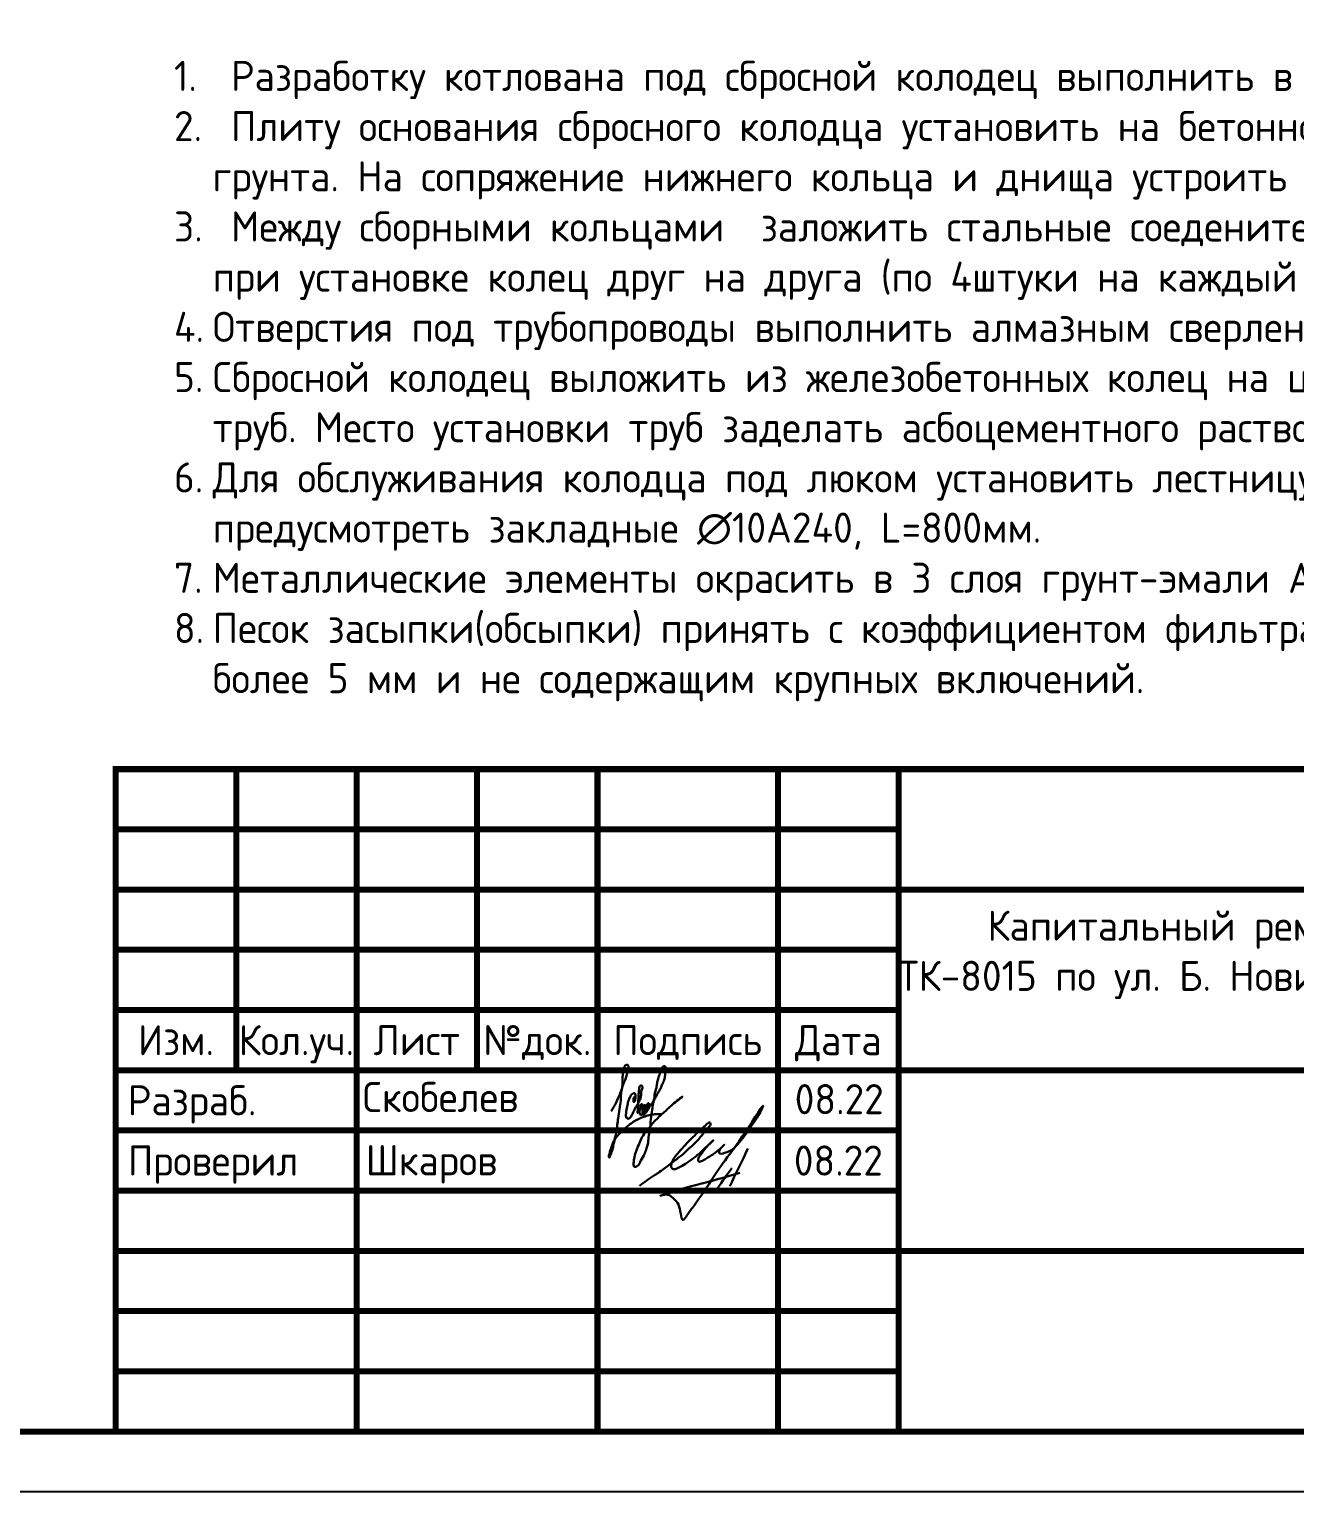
# Model space of a CAD drawing. Header units: metres. Extents: x 1563 to 4966, y -517 to 1463.
# Drawn here: x 1959.9 to 2065, y 177.2 to 298.7 of the extents above; entities that cross this region are included whole.
import ezdxf
from ezdxf.enums import TextEntityAlignment as Align

# ---------------------------------------------------------------- set-up
doc = ezdxf.new("R2010")
doc.units = ezdxf.units.M
doc.layers.add('M-EQPM', color=50, linetype='Continuous', lineweight=18)
doc.layers.add('рамка', color=7, linetype='Continuous')
doc.styles.get("Standard").update_dxf_attribs({"font": 'GOST Common.ttf'})

# ---------------------------------------------------------------- blocks, each defined once
blk = doc.blocks.new('*U318')
blk.add_lwpolyline([(0, 123), (594, 123), (594, -297), (0, -297)], close=True)
at = {"const_width": 0.5}
blk.add_lwpolyline([(20, 118), (589, 118), (589, -292), (20, -292)], close=True, dxfattribs=at)
for points in [[(404, -292), (404, -237), (589, -237)], [(414, -237), (414, -262)], [(424, -237), (424, -292)], [(434, -237), (434, -262)], [(444, -237), (444, -292)], [(459, -237), (459, -292)], [(469, -237), (469, -292)], [(404, -242), (469, -242)], [(404, -247), (469, -247)], [(469, -247), (589, -247)], [(404, -252), (469, -252)], [(404, -257), (469, -257)], [(404, -262), (589, -262)], [(404, -267), (469, -267)], [(404, -272), (469, -272)], [(404, -277), (469, -277)], [(469, -277), (589, -277)], [(404, -282), (469, -282)], [(404, -287), (469, -287)]]:
    blk.add_lwpolyline(points, dxfattribs=at)
for s, p in [('Изм.', (409, -259.5)), ('Кол.уч.', (419, -259.5)), ('Лист', (429, -259.5)), ('№док.', (439, -259.5)), ('Подпись', (451.5, -259.5)), ('Дата', (464, -259.5))]:
    blk.add_text(s, height=2.5).set_placement(p, align=Align.MIDDLE_CENTER)
for s, p in [('Разраб.', (405, -264.5)), ('Проверил', (405, -269.5))]:
    blk.add_text(s, height=2.5).set_placement(p, align=Align.MIDDLE_LEFT)
at = {"insert": (529, -254.5), "char_height": 2.5, "width": 120, "attachment_point": 5}
blk.add_mtext('Капитальный ремонт  (реконструкция) тепловых сетей от т. А возле \\PТК-8015 по ул. Б. Новикова до ТК-8013  ул. Куйбышева, д. 24 в ГО г. Рыбинск \\PЯрославской области\\P', dxfattribs=at)
blk.add_attdef('РАЗРАБОТАЛ', text='', height=2.5).set_placement((424.5, -264.22), align=Align.MIDDLE_LEFT)
at = {"flags": 8}
for tag, height, p in [('ДАТА', 2.5, (464.07, -264.4)), ('ЛИСТ', 3, (560.39, -271.92)), ('ЛИСТОВ', 3, (577.89, -271.92)), ('ФОРМАТ', 3, (554.97, -294.75))]:
    blk.add_attdef(tag, text='', height=height, dxfattribs=at).set_placement(p, align=Align.MIDDLE_CENTER)
blk.add_attdef('ПРОВЕРИЛ', (424.75, -270.73), '', height=2.5)
at = {"lineweight": 30, "flags": 104}
for tag, p in [('ТЕПЛОВЫЕ_СЕТИ', (504, -269.5)), ('ИМЯ_ЧЕРТЕЖА', (504, -284.5))]:
    blk.add_attdef(tag, text='', height=3, dxfattribs=at).set_placement(p, align=Align.MIDDLE_CENTER)
blk = doc.blocks.new('Skobelev')
at = {"color": 177, "lineweight": 30, "true_color": 0x293189}
for points in [[(-1.684, -0.447), (-1.404, 0.044), (-1.222, 0.44), (-1.089, 0.784), (-1.003, 1.026), (-0.839, 1.444), (-0.735, 1.724), (-0.658, 2.013), (-0.597, 2.254), (-0.632, 2.461), (-0.714, 2.487), (-0.804, 2.439), (-0.873, 2.293), (-0.925, 2.047), (-0.968, 1.724), (-0.977, 1.375), (-0.998, 1.026), (-1.063, 0.66), (-1.076, 0.324), (-1.136, -0.18), (-1.222, -0.784), (-1.296, -1.211), (-1.352, -1.705), (-1.455, -2.168), (-1.524, -2.499), (-1.593, -2.809), (-1.648, -3.009), (-1.722, -3.199), (-1.782, -3.359), (-1.808, -3.402), (-1.834, -3.372), (-1.821, -3.238), (-1.787, -3.079), (-1.713, -2.854), (-1.661, -2.669), (-1.562, -2.427), (-1.359, -2.108), (-1.143, -1.866), (-0.642, -1.395), (-0.064, -1.011), (0.196, -0.885), (0.455, -0.786), (0.804, -0.699), (1.154, -0.643), (1.504, -0.648)], [(-0.208, 0.419), (-0.23, 0.433), (-0.257, 0.381), (-0.271, 0.298), (-0.271, 0.192), (-0.26, 0.116), (-0.198, 0.171), (-0.165, 0.303), (-0.149, 0.425), (-0.157, 0.56), (-0.206, 0.687), (-0.341, 0.654), (-0.444, 0.53), (-0.552, 0.314), (-0.628, 0.095), (-0.66, -0.086), (-0.706, -0.292), (-0.738, -0.513), (-0.757, -0.67), (-0.749, -0.821), (-0.665, -0.927), (-0.568, -0.932), (-0.433, -0.791), (-0.319, -0.586), (-0.211, -0.351), (-0.019, -0.024), (0.059, 0.122), (0.114, 0.233), (0.192, 0.445), (0.205, 0.666), (0.226, 0.853), (0.287, 1.091), (0.205, 1.186), (0.17, 1.173), (0.109, 1.082), (0.079, 0.9), (0.053, 0.688), (0.04, 0.406), (0.014, -0.022), (0.01, -0.213), (-0.003, -0.334), (-0.016, -0.564), (0.005, -0.451), (0.057, -0.408), (0.17, -0.338), (0.235, -0.243), (0.291, -0.122), (0.283, -0.018), (0.213, -0.005), (0.174, -0.144), (0.14, -0.26), (0.118, -0.399), (0.101, -0.503), (0.118, -0.603), (0.166, -0.681), (0.265, -0.689), (0.339, -0.564), (0.408, -0.425), (0.469, -0.295), (0.495, -0.174), (0.473, -0.074), (0.43, -0.066), (0.387, -0.1), (0.352, -0.195), (0.322, -0.317), (0.3, -0.46), (0.296, -0.551), (0.313, -0.642), (0.361, -0.672), (0.417, -0.646), (0.473, -0.598), (0.508, -0.512), (0.556, -0.412), (0.595, -0.308), (0.634, -0.195), (0.668, -0.109), (0.707, -0.014), (0.694, 0.043), (0.625, 0.025), (0.586, -0.035), (0.551, -0.135), (0.525, -0.2), (0.499, -0.299), (0.473, -0.399), (0.478, -0.473), (0.491, -0.538), (0.538, -0.546), (0.569, -0.477), (0.655, -0.347), (0.742, -0.165), (0.911, 0.06), (1.032, 0.246), (1.163, 0.477), (1.258, 0.663), (1.375, 0.866), (1.479, 1.074), (1.579, 1.308), (1.691, 1.598), (1.739, 1.88), (1.769, 2.122), (1.743, 2.378), (1.678, 2.404), (1.553, 2.317), (1.462, 2.17), (1.392, 1.94), (1.284, 1.598), (1.223, 1.317), (1.176, 1.031), (1.067, 0.58), (1.041, 0.338), (0.95, -0.07), (0.916, -0.356), (0.817, -0.976), (0.784, -1.508), (0.684, -2.129), (0.629, -2.561), (0.551, -2.816), (0.429, -3.16), (0.196, -3.592), (-0.026, -3.936), (-0.236, -3.969), (-0.27, -3.758), (-0.236, -3.492), (-0.137, -3.06), (0.063, -2.584), (0.34, -1.996), (0.651, -1.597), (1.061, -1.098), (1.627, -0.566), (2.115, -0.112), (2.858, 0.487)]]:
    blk.add_spline(points, degree=3, dxfattribs=at)
blk = doc.blocks.new('подпись')
at = {"lineweight": 30}
for points in [[(-0.82, -1.23), (-0.21, -0.8), (0.43, -0.36), (0.86, -0.08), (1.32, 0.25), (2, 0.77), (2.8, 1.4), (3.27, 1.83), (3.84, 2.36), (4.46, 3.07), (5.01, 3.73), (5.08, 3.95), (5.01, 4.03), (4.91, 4), (4.76, 3.88), (4.33, 3.49), (3.4, 2.58), (2.34, 1.43), (1.83, 0.48), (1.87, 0.23), (1.99, 0.16), (2.17, 0.16), (2.41, 0.25), (3.02, 0.6), (3.71, 1.09), (4.34, 1.62), (5.32, 2.55), (4.75, 1.98), (4.27, 1.36), (4.08, 1.05), (4.07, 0.85), (4.11, 0.78), (4.25, 0.78), (4.42, 0.84), (4.78, 1.05), (5.16, 1.3), (5.47, 1.51), (5.72, 1.73), (6.05, 1.99), (6.23, 2.18), (5.94, 1.88), (5.8, 1.63), (5.8, 1.5), (5.89, 1.44), (6.13, 1.46), (6.57, 1.6), (6.9, 1.79), (7.5, 2.39), (8.04, 3.08), (8.61, 3.92), (9.15, 4.76), (9.43, 5.33), (8, 3.26), (6.29, 0.88), (3.58, -3.07), (3.05, -3.8), (2.85, -4.05), (2.49, -2.98), (2.12, -2.39), (1.3, -1.96), (1.02, -2.03), (2.91, -1.44), (4.7, -0.96), (7.51, -0.15)], [(8.19, 1.85), (6.68, -1.27)], [(6.86, 0.23), (5.67, -1.43)]]:
    blk.add_spline(points, degree=3, dxfattribs=at)
blk = doc.blocks.new('Подпись Леха')
at = {"layer": 'рамка'}
blk.add_blockref('подпись', (2.7, 0.11), dxfattribs=at)
blk = doc.blocks.new('Подписи')
blk.add_blockref('Подпись Леха', (2009.44, 1828.93))
at = {"layer": 'M-EQPM', "lineweight": 50, "xscale": 1.307815025212856, "yscale": 1.307815025212856, "zscale": 1.307815025212856}
blk.add_blockref('Skobelev', (2011.19, 1834.6), dxfattribs=at)

msp = doc.modelspace()

# ---------------------------------------------------------------- block references
ref = msp.add_blockref('*U318', (1563.118, 474.2397))
ref.add_attrib('ДАТА', '08.22', dxfattribs={"height": 2.5}).set_placement((2027.1925, 209.8381), align=Align.MIDDLE_CENTER)
ref.add_attrib('РАЗРАБОТАЛ', 'Скобелев', dxfattribs={"height": 2.5}).set_placement((1987.6186, 210.0155), align=Align.MIDDLE_LEFT)
ref.add_attrib('ПРОВЕРИЛ', 'Шкаров', (1987.867, 203.5104), dxfattribs={"height": 2.5})
msp.add_blockref('Подписи', (-0.7218, -1625.1614))

# ---------------------------------------------------------------- texts
at = {"color": 0, "insert": (1965.166, 296.053), "char_height": 2.5, "width": 182.302319, "attachment_point": 1}
msp.add_mtext('\\pi-3.21425,l10;{\\C256;1.^I Разработку котлована под сбросной колодец выполнить в соответствии с СП 45.13330.2012.\\P2.^I Плиту основания сбросного колодца установить на бетонное основание, выложенное на уплотненный слой грунта. На сопряжение нижнего кольца и днища устроить обойму из монолитного бетона М150\\P3.^I Между сборными кольцами  заложить стальные соеденительные элементы поз. 32 по окружности (через 90°), при установке колец друг на друга (по 4штуки на каждый стык).\\P4.^IОтверстия под трубопроводы выполнить алмазным сверлением колец.\\P5.^IСбросной колодец выложить из железобетонных колец на цементном растворе М100 с установкой дренажных труб. Место установки труб заделать асбоцементного раствора.\\P6.^IДля обслуживания колодца под люком установить лестницу Л-1 по серии 3.903 кл.13. Для установки лестниц предусмотреть закладные ∅10А240, L=800мм.\\P\\C7;7.^IМеталлические элементы окрасить в 3 слоя грунт-эмали АнтикорХим\\P\\C256;8.^IПесок засыпки(обсыпки) принять с коэффициентом фильтрации не менее 5м³/сут, с размером фракции не более 5 мм и не содержащим крупных включений.}', dxfattribs=at)
at = {"lineweight": 50, "insert": (2027.118, 204.7397), "char_height": 2.5, "attachment_point": 5}
msp.add_mtext_dynamic_manual_height_columns('08.22', width=10, gutter_width=12.5, heights=[0], dxfattribs=at)

doc.saveas('drawing.dxf')
